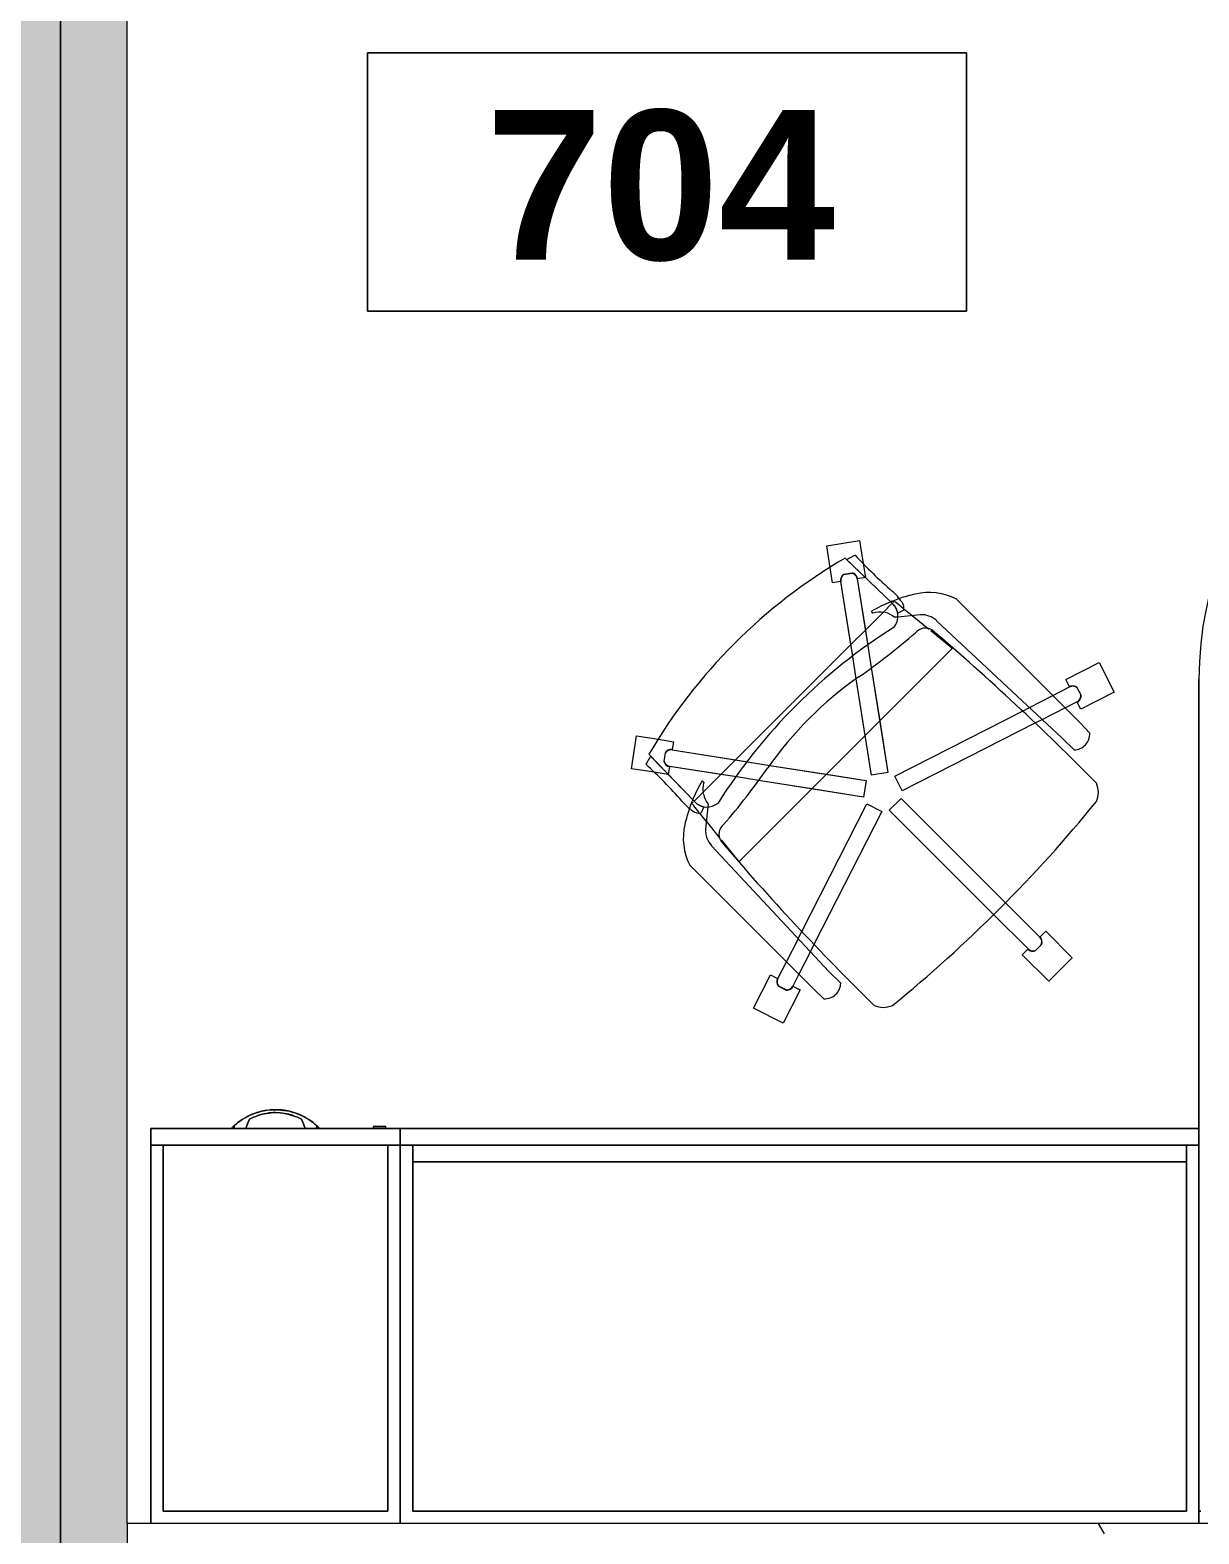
# Model space of a CAD drawing. Header units: inches. Extents: x 587 to 1284, y 1170 to 2052.
# Drawn here: x 655.3 to 725.5, y 1787.6 to 1878 of the extents above; entities that cross this region are included whole.
import ezdxf

# ---------------------------------------------------------------- set-up
doc = ezdxf.new("R2010")
doc.units = ezdxf.units.IN
doc.header["$MEASUREMENT"] = 0
for name, color, linetype, lineweight in [('A-AREA-IDEN', 2, 'Continuous', 9), ('A-DETL', 90, 'Continuous', 9), ('A-DETL-GENF', 92, 'Continuous', 9), ('A-WALL', 113, 'Continuous', 13), ('A-WALL-PATT', 111, 'Continuous', 13), ('I-FURN', 30, 'Continuous', 9), ('I-FURN-PNLS', 30, 'Continuous', 9), ('I-WALL', 2, 'Continuous', 13)]:
    doc.layers.add(name, color=color, linetype=linetype, lineweight=lineweight)
doc.styles.add('Swis721 Lt BT_B', font='', dxfattribs={"height": 9})
doc.styles.get('Swis721 Lt BT_B').set_extended_font_data('Swis721 Lt BT', bold=True)

# ---------------------------------------------------------------- blocks, each defined once
blk = doc.blocks.new('Zira Wksta 12 - Type 1-7446630-Level 07  POWER _ SIGNAL')
at = {"layer": 'I-FURN'}
for p, q in [((-52.013, -41.994), (-50.231, -41.086)), ((-52.013, -41.994), (-50.231, -41.086)), ((-50.231, -41.086), (-49.209, -43.091)), ((-50.231, -41.086), (-49.209, -43.091)), ((-50.991, -43.999), (-52.013, -41.994)), ((-50.991, -43.999), (-52.013, -41.994)), ((-55.839, -50.586), (-48.386, -43.133)), ((-50.046, -43.085), (-50.504, -43.319)), ((-50.046, -43.085), (-50.504, -43.319)), ((-50.493, -43.325), (-50.048, -43.098)), ((-50.493, -43.325), (-50.048, -43.098)), ((-49.655, -43.318), (-49.289, -44.036)), ((-49.655, -43.318), (-49.289, -44.036)), ((-49.209, -43.091), (-49.64, -43.31)), ((-49.209, -43.091), (-49.64, -43.31)), ((-48.386, -43.133), (-47.775, -42.563)), ((-47.475, -44.21), (-54.531, -51.764)), ((-50.561, -43.78), (-50.991, -43.999)), ((-50.561, -43.78), (-50.991, -43.999)), ((-50.032, -44.779), (-50.546, -43.772)), ((-50.032, -44.779), (-50.546, -43.772)), ((-49.289, -44.036), (-48.591, -45.405)), ((-49.289, -44.036), (-48.591, -45.405)), ((-46.768, -43.503), (-47.475, -44.21)), ((-35.858, -45.206), (-34.267, -43.615)), ((-35.858, -45.206), (-34.267, -43.615)), ((-34.267, -43.615), (-32.853, -45.029)), ((-34.267, -43.615), (-32.853, -45.029)), ((-49.318, -46.182), (-50.032, -44.779)), ((-49.318, -46.182), (-50.032, -44.779)), ((-35.517, -45.547), (-35.858, -45.206)), ((-35.517, -45.547), (-35.858, -45.206)), ((-32.853, -45.029), (-34.444, -46.62)), ((-32.853, -45.029), (-34.444, -46.62)), ((-48.591, -45.405), (-48.361, -45.856)), ((-48.591, -45.405), (-48.361, -45.856)), ((-48.361, -45.856), (-44.299, -53.83)), ((-48.361, -45.856), (-44.299, -53.83)), ((-37.604, -47.658), (-35.505, -45.559)), ((-37.604, -47.658), (-35.505, -45.559)), ((-35.063, -45.471), (-34.709, -45.824)), ((-35.063, -45.471), (-34.709, -45.824)), ((-34.697, -45.822), (-35.061, -45.459)), ((-34.697, -45.822), (-35.061, -45.459)), ((-49.098, -46.613), (-49.318, -46.182)), ((-49.098, -46.613), (-49.318, -46.182)), ((-45.19, -54.284), (-49.098, -46.613)), ((-45.19, -54.284), (-49.098, -46.613)), ((-34.798, -46.266), (-36.897, -48.366)), ((-34.798, -46.266), (-36.897, -48.366)), ((-34.444, -46.62), (-34.786, -46.278)), ((-34.444, -46.62), (-34.786, -46.278)), ((-43.847, -53.902), (-37.604, -47.658)), ((-43.847, -53.902), (-37.604, -47.658)), ((-36.897, -48.366), (-43.14, -54.609)), ((-36.897, -48.366), (-43.14, -54.609)), ((-53.941, -52.12), (-52.927, -50.867)), ((-52.927, -50.867), (-52.879, -50.808)), ((-52.876, -50.811), (-48.503, -55.184)), ((-54.842, -53.233), (-54.058, -52.265)), ((-54.058, -52.265), (-54.01, -52.205)), ((-55.248, -53.734), (-54.842, -53.233)), ((-54.894, -52.75), (-54.75, -54.098)), ((-55.711, -54.305), (-55.605, -54.174)), ((-55.598, -54.166), (-55.277, -53.769)), ((-55.158, -53.744), (-54.99, -54.106)), ((-54.75, -54.098), (-54.734, -54.257)), ((-44.299, -53.83), (-45.19, -54.284)), ((-44.299, -53.83), (-45.19, -54.284)), ((-43.14, -54.609), (-43.847, -53.902)), ((-43.14, -54.609), (-43.847, -53.902)), ((-58.298, -57.263), (-55.563, -54.413)), ((-55.563, -54.413), (-58.195, -57.155)), ((-55.629, -54.387), (-55.681, -54.335)), ((-55.033, -54.983), (-55.569, -54.447)), ((-53.967, -56.049), (-55.033, -54.983)), ((-51.71, -55.691), (-45.397, -54.692)), ((-48.503, -55.184), (-45.397, -54.692)), ((-45.397, -54.692), (-45.241, -55.679)), ((-45.397, -54.692), (-45.241, -55.679)), ((-43.522, -55.951), (-43.068, -55.06)), ((-43.522, -55.951), (-43.068, -55.06)), ((-43.068, -55.06), (-35.095, -59.123)), ((-43.068, -55.06), (-35.095, -59.123)), ((-57.972, -56.177), (-57.128, -56.043)), ((-57.972, -56.177), (-57.128, -56.043)), ((-57.128, -56.044), (-57.052, -56.52)), ((-57.128, -56.044), (-57.052, -56.52)), ((-57.05, -56.537), (-53.02, -55.899)), ((-57.05, -56.537), (-53.967, -56.049)), ((-54.986, -55.591), (-55.102, -55.672)), ((-53.967, -56.049), (-53.02, -55.899)), ((-53.093, -56.923), (-53.967, -56.049)), ((-53.02, -55.899), (-51.71, -55.691)), ((-53.02, -55.899), (-51.71, -55.691)), ((-51.71, -55.691), (-48.503, -55.184)), ((-45.241, -55.679), (-51.034, -56.597)), ((-47.629, -56.058), (-51.034, -56.597)), ((-48.503, -55.184), (-47.629, -56.058)), ((-45.241, -55.679), (-47.629, -56.058)), ((-45.835, -61.796), (-44.917, -56.003)), ((-45.296, -58.391), (-44.917, -56.003)), ((-44.917, -56.003), (-43.93, -56.159)), ((-44.917, -56.003), (-43.93, -56.159)), ((-35.851, -59.86), (-43.522, -55.951)), ((-35.851, -59.86), (-43.522, -55.951)), ((-59.35, -56.395), (-57.972, -56.177)), ((-59.35, -56.395), (-57.972, -56.177)), ((-59.037, -58.371), (-59.35, -56.395)), ((-59.037, -58.371), (-59.35, -56.395)), ((-57.392, -56.837), (-57.312, -57.345)), ((-57.392, -56.837), (-57.312, -57.345)), ((-57.303, -57.337), (-57.381, -56.843)), ((-57.303, -57.337), (-57.381, -56.843)), ((-52.373, -56.809), (-56.893, -57.525)), ((-53.093, -56.923), (-56.893, -57.525)), ((-52.373, -56.809), (-53.093, -56.923)), ((-49.584, -60.432), (-53.093, -56.923)), ((-51.034, -56.597), (-52.373, -56.809)), ((-51.034, -56.597), (-52.373, -56.809)), ((-47.593, -56.094), (-45.332, -58.354)), ((-43.93, -56.159), (-44.93, -62.472)), ((-43.93, -56.159), (-44.422, -59.265)), ((-56.891, -57.542), (-56.815, -58.019)), ((-56.891, -57.542), (-56.815, -58.019)), ((-33.448, -58.237), (-32.741, -57.53)), ((-57.709, -58.16), (-59.037, -58.371)), ((-57.709, -58.16), (-59.037, -58.371)), ((-56.815, -58.019), (-57.709, -58.16)), ((-56.815, -58.019), (-57.709, -58.16)), ((-45.835, -61.796), (-45.296, -58.391)), ((-45.296, -58.391), (-44.422, -59.265)), ((-41.002, -65.293), (-33.448, -58.237)), ((-31.802, -58.537), (-32.372, -59.148)), ((-44.422, -59.265), (-44.93, -62.472)), ((-44.422, -59.265), (-40.049, -63.638)), ((-32.372, -59.148), (-39.824, -66.601)), ((-35.095, -59.123), (-34.643, -59.353)), ((-35.095, -59.123), (-34.643, -59.353)), ((-34.643, -59.353), (-33.274, -60.051)), ((-34.643, -59.353), (-33.274, -60.051)), ((-46.161, -63.855), (-49.568, -60.448)), ((-35.421, -60.079), (-35.851, -59.86)), ((-35.421, -60.079), (-35.851, -59.86)), ((-34.018, -60.794), (-35.389, -60.096)), ((-34.018, -60.794), (-35.389, -60.096)), ((-33.274, -60.051), (-32.556, -60.416)), ((-33.274, -60.051), (-32.556, -60.416)), ((-32.549, -60.401), (-32.329, -59.971)), ((-32.549, -60.401), (-32.338, -59.987)), ((-32.338, -59.987), (-32.329, -59.971)), ((-32.329, -59.971), (-30.325, -60.992)), ((-32.329, -59.971), (-30.325, -60.992)), ((-33.01, -61.308), (-34.018, -60.794)), ((-33.01, -61.308), (-34.018, -60.794)), ((-33.237, -61.753), (-33.018, -61.323)), ((-33.237, -61.753), (-33.018, -61.323)), ((-32.336, -60.809), (-32.563, -61.255)), ((-32.336, -60.809), (-32.563, -61.255)), ((-32.557, -61.266), (-32.323, -60.808)), ((-32.557, -61.266), (-32.323, -60.808)), ((-30.325, -60.992), (-31.233, -62.774)), ((-30.325, -60.992), (-31.233, -62.774)), ((-46.047, -63.134), (-45.835, -61.796)), ((-46.047, -63.134), (-45.835, -61.796)), ((-31.233, -62.774), (-33.237, -61.753)), ((-31.233, -62.774), (-33.237, -61.753)), ((-46.763, -67.655), (-46.047, -63.134)), ((-46.161, -63.855), (-46.047, -63.134)), ((-44.93, -62.472), (-45.137, -63.781)), ((-44.93, -62.472), (-45.137, -63.781)), ((-46.763, -67.655), (-46.161, -63.855)), ((-45.287, -64.729), (-46.161, -63.855)), ((-45.137, -63.781), (-45.775, -67.812)), ((-45.137, -63.781), (-45.287, -64.729)), ((-40.105, -63.688), (-41.358, -64.703)), ((-40.046, -63.641), (-40.105, -63.688)), ((-45.287, -64.729), (-45.775, -67.812)), ((-44.221, -65.795), (-45.287, -64.729)), ((-41.503, -64.82), (-42.471, -65.604)), ((-41.444, -64.772), (-41.503, -64.82)), ((-44.911, -65.864), (-44.829, -65.748)), ((-43.686, -66.33), (-44.221, -65.795)), ((-43.495, -65.495), (-43.337, -65.512)), ((-43.344, -65.751), (-42.982, -65.92)), ((-43.337, -65.512), (-41.988, -65.655)), ((-42.486, -65.617), (-42.972, -66.01)), ((-43.651, -66.325), (-46.501, -69.06)), ((-46.394, -68.957), (-43.651, -66.325)), ((-43.573, -66.443), (-43.625, -66.391)), ((-43.412, -66.366), (-43.543, -66.473)), ((-43.008, -66.039), (-43.404, -66.36)), ((-47.399, -68.471), (-47.257, -67.577)), ((-47.399, -68.471), (-47.257, -67.577)), ((-47.257, -67.577), (-46.78, -67.652)), ((-47.257, -67.577), (-46.78, -67.652)), ((-47.609, -69.799), (-47.399, -68.471)), ((-47.609, -69.799), (-47.399, -68.471)), ((-46.583, -68.074), (-46.075, -68.154)), ((-46.583, -68.074), (-46.075, -68.154)), ((-46.081, -68.143), (-46.575, -68.065)), ((-46.081, -68.143), (-46.575, -68.065)), ((-45.759, -67.814), (-45.282, -67.89)), ((-45.759, -67.814), (-45.282, -67.89)), ((-45.281, -67.89), (-45.415, -68.734)), ((-45.281, -67.89), (-45.415, -68.734)), ((-45.415, -68.734), (-45.633, -70.112)), ((-45.415, -68.734), (-45.633, -70.112)), ((-45.633, -70.112), (-47.609, -69.799)), ((-45.633, -70.112), (-47.609, -69.799)), ((-24.173, -89.02), (-24, -89.02)), ((-24.173, -89.02), (-24, -89.02)), ((-24.173, -89.02), (-24, -89.02)), ((-24, -89.013), (-24.167, -89.013)), ((-24, -89.013), (-24.167, -89.013)), ((-24, -89.013), (-24.167, -89.013)), ((-24, -88.848), (-24, -88.843)), ((-24, -88.843), (-24, -88.886)), ((-24, -88.848), (-24, -88.843)), ((-24, -88.843), (-24, -88.846)), ((-24, -88.896), (-24, -88.843)), ((-24, -88.843), (-24, -88.886)), ((-24, -88.846), (-24, -88.886)), ((-24, -88.859), (-24, -88.848)), ((-24, -88.859), (-24, -88.848)), ((-24, -88.896), (-24, -88.859)), ((-24, -88.876), (-24, -88.859)), ((-24, -88.896), (-24, -88.876)), ((-24, -88.886), (-24, -88.952)), ((-24, -88.886), (-24, -88.988)), ((-24, -88.886), (-24, -88.988)), ((-24, -88.988), (-24, -88.896)), ((-24, -88.941), (-24, -88.896)), ((-24, -88.988), (-24, -88.896)), ((-24, -88.988), (-24, -88.941)), ((-24, -88.952), (-24, -88.988)), ((-24, -89.02), (-24, -88.988)), ((-24, -88.988), (-24, -89.013)), ((-24, -89.02), (-24, -88.988)), ((-24, -88.988), (-24, -89.013)), ((-24, -89.02), (-24, -88.988)), ((-24, -88.988), (-24, -89.013)), ((-24, -89.02), (-24, -89.709)), ((-24, -89.361), (-24, -89.02)), ((-24, -89.02), (-24, -89.364)), ((-24, -89.361), (-24, -89.02)), ((-24, -89.02), (-24, -89.709)), ((-24, -89.361), (-24, -89.02)), ((-24, -89.709), (-24, -89.364)), ((-24, -89.364), (-24, -89.709)), ((-24, -89.709), (-24, -89.364)), ((-24, -89.709), (-24, -89.364)), ((-24.281, -89.825), (-24.561, -89.941)), ((-24.561, -89.941), (-24.281, -89.825)), ((-24.561, -89.941), (-24.281, -89.825)), ((-24.561, -89.941), (-24.281, -89.825)), ((-24, -89.709), (-24.281, -89.825)), ((-24.281, -89.825), (-24, -89.709)), ((-24.281, -89.825), (-24, -89.709)), ((-24.281, -89.825), (-24, -89.709)), ((-24.281, -93.175), (-24.561, -93.059)), ((-24.281, -93.175), (-24.561, -93.059)), ((-24.281, -93.175), (-24.561, -93.059)), ((-24, -93.291), (-24.281, -93.175)), ((-24, -93.291), (-24.281, -93.175)), ((-24, -93.291), (-24.281, -93.175)), ((-24, -93.98), (-24.173, -93.98)), ((-24, -93.98), (-24.173, -93.98)), ((-24, -93.98), (-24.173, -93.98)), ((-24.167, -93.987), (-24, -93.987)), ((-24.167, -93.987), (-24, -93.987)), ((-24.167, -93.987), (-24, -93.987)), ((-24, -93.636), (-24, -93.291)), ((-24, -93.291), (-24, -93.636)), ((-24, -93.636), (-24, -93.291)), ((-24, -93.291), (-24, -93.636)), ((-24, -93.636), (-24, -93.291)), ((-24, -93.291), (-24, -93.98)), ((-24, -93.636), (-24, -93.98)), ((-24, -93.636), (-24, -93.98)), ((-24, -93.98), (-24, -93.639)), ((-24, -93.98), (-24, -93.639)), ((-24, -93.98), (-24, -93.639)), ((-24, -94.012), (-24, -93.98)), ((-24, -94.012), (-24, -93.98)), ((-24, -94.012), (-24, -93.98)), ((-24, -93.987), (-24, -94.012)), ((-24, -93.987), (-24, -94.012)), ((-24, -93.987), (-24, -94.012)), ((-24, -94.012), (-24, -94.114)), ((-24, -94.104), (-24, -94.012)), ((-24, -94.012), (-24, -94.048)), ((-24, -94.059), (-24, -94.012)), ((-24, -94.012), (-24, -94.114)), ((-24, -94.104), (-24, -94.012)), ((-24, -94.048), (-24, -94.114)), ((-24, -94.104), (-24, -94.059)), ((-24, -94.124), (-24, -94.104)), ((-24, -94.141), (-24, -94.104)), ((-24, -94.157), (-24, -94.104)), ((-24, -94.114), (-24, -94.145)), ((-24, -94.114), (-24, -94.131)), ((-24, -94.114), (-24, -94.157)), ((-24, -94.152), (-24, -94.124)), ((-24, -94.131), (-24, -94.145)), ((-24, -94.157), (-24, -94.141)), ((-24, -94.145), (-24, -94.154)), ((-24, -94.145), (-24, -94.157)), ((-24, -94.157), (-24, -94.152)), ((-24, -94.154), (-24, -94.157))]:
    blk.add_line(p, q, dxfattribs=at)
at = {"layer": 'I-FURN', "flags": 128}
for points in [[(-24, -89.709), (-24.281, -89.825), (-24.561, -89.941)], [(-24, -89.709), (-24.281, -89.825), (-24.561, -89.941)], [(-24.561, -93.059), (-24.281, -93.175), (-24, -93.291)], [(-24.561, -93.059), (-24.281, -93.175), (-24, -93.291)], [(-24.561, -93.059), (-24.281, -93.175), (-24, -93.291)]]:
    blk.add_lwpolyline(points, dxfattribs=at)
at = {"layer": 'I-FURN'}
for centre, radius, start, end in [((62.792, -151.709), 153.519, 134.47495, 139.52132), ((-44.209, -43.355), 1.314, 65.04325, 114.95675), ((-97.293, -108.055), 84.963, 39.14745, 50.85255), ((-50.201, -43.59), 0.407, 138.16515, 207.83485), ((-50.201, -43.59), 0.407, 138.16515, 166.03303), ((-50.184, -43.588), 0.406, 139.61986, 207), ((-50.184, -43.588), 0.406, 139.61986, 153.09589), ((-50.017, -43.503), 0.406, 40.47603, 94.38014), ((-50.017, -43.503), 0.406, 27, 94.38014), ((-50.005, -43.49), 0.407, 81.90091, 95.83485), ((-50.005, -43.49), 0.407, 26.16515, 95.83485), ((-50.005, -43.49), 0.407, 26.16515, 81.90091), ((-50.017, -43.503), 0.406, 27, 40.47603), ((-47.723, -43.518), 0.956, 0.89014, 93.10986), ((-50.201, -43.59), 0.407, 166.03303, 207.83485), ((-50.184, -43.588), 0.406, 153.09589, 190.20271), ((-50.184, -43.588), 0.406, 190.20271, 193.52397), ((-50.184, -43.588), 0.406, 193.52397, 207), ((-35.225, -45.831), 0.407, 66.16515, 135.83485), ((-35.225, -45.831), 0.407, 66.16515, 135.83485), ((-35.217, -45.847), 0.406, 67.61986, 135), ((-35.217, -45.847), 0.406, 121.52397, 135), ((-35.217, -45.847), 0.406, 115.10004, 121.52397), ((-35.217, -45.847), 0.406, 81.09589, 115.10004), ((-35.217, -45.847), 0.406, 67.61986, 81.09589), ((-35.085, -45.979), 0.406, 315, 22.38014), ((-35.085, -45.979), 0.406, 315, 8.90411), ((-35.069, -45.987), 0.407, 314.16515, 23.83485), ((-35.069, -45.987), 0.407, 314.16515, 355.96697), ((-35.085, -45.979), 0.406, 8.90411, 22.38014), ((-35.069, -45.987), 0.407, 9.90091, 23.83485), ((-35.069, -45.987), 0.407, 355.96697, 9.90091), ((-52.596, -52.226), 3.634, 153.17893, 193.04781), ((-53.509, -52.699), 1.385, 137.80127, 182.10784), ((-53.326, -52.44), 0.763, 149.23375, 230.76625), ((-46.772, -50.876), 9.612, 193.04781, 198.99641), ((-86.254, -81.008), 42.842, 34.97666, 40.76994), ((-53.494, -56.9), 3.739, 125.09358, 139.01435), ((-46.772, -50.876), 9.612, 198.99641, 201.49061), ((-55.291, -54.343), 0.613, 77.54268, 125.09358), ((-54.803, -55.143), 1.054, 50.95537, 136.17861), ((-54.803, -55.143), 1.054, 100.20015, 136.17861), ((-76.847, -36.61), 27.198, 312.48818, 319.01435), ((-46.772, -50.876), 9.612, 201.63933, 202.07299), ((-46.772, -50.876), 9.612, 202.46635, 209.93341), ((-53.671, -55.165), 1.382, 169.01874, 197.94966), ((-53.671, -55.165), 1.382, 140.08783, 167.4248), ((-25.52, -36.282), 33.832, 212.22846, 237.77154), ((-32.593, -54.971), 1.314, 335.04325, 24.95675), ((-140.947, 52.03), 153.519, 310.47868, 315.52505), ((-29.596, -40.361), 33.165, 209.44776, 210.42343), ((-56.995, -56.923), 0.407, 112.09909, 167.83485), ((-56.995, -56.923), 0.407, 139.96697, 167.83485), ((-56.986, -56.938), 0.406, 125.95205, 166.38014), ((-56.986, -56.938), 0.406, 152.90411, 166.38014), ((-56.986, -56.938), 0.406, 125.95205, 152.90411), ((-56.995, -56.923), 0.407, 126.03303, 139.96697), ((-56.995, -56.923), 0.407, 98.16515, 126.03303), ((-56.986, -56.938), 0.406, 99, 125.95205), ((-56.986, -56.938), 0.406, 99, 125.95205), ((-56.995, -56.923), 0.407, 98.16515, 112.09909), ((-32.965, -43.727), 22.194, 214.97666, 235.02334), ((-29.906, -40.669), 32.885, 210.30403, 239.69254), ((-56.96, -57.141), 0.407, 210.16515, 279.83485), ((-56.96, -57.141), 0.407, 210.16515, 265.90091), ((-56.957, -57.124), 0.406, 211.61986, 252.04795), ((-56.957, -57.124), 0.406, 211.61986, 252.04795), ((-56.957, -57.124), 0.406, 252.04795, 279), ((-56.957, -57.124), 0.406, 252.04795, 265.52397), ((-56.957, -57.124), 0.406, 265.52397, 279), ((-56.96, -57.141), 0.407, 265.90091, 279.83485), ((-32.756, -58.485), 0.956, 356.89014, 89.10986), ((-32.741, -60.778), 0.406, 36.04795, 63), ((-32.741, -60.778), 0.406, 355.61986, 63), ((-32.728, -60.766), 0.407, 49.90091, 63.83485), ((-32.728, -60.766), 0.407, 354.16515, 63.83485), ((-32.728, -60.766), 0.407, 354.16515, 49.90091), ((-32.741, -60.778), 0.406, 355.61986, 36.04795), ((-32.828, -60.963), 0.407, 242.16515, 311.83485), ((-32.828, -60.963), 0.407, 242.16515, 270.03303), ((-32.826, -60.946), 0.406, 243, 310.38014), ((-32.826, -60.946), 0.406, 243, 296.90411), ((-32.828, -60.963), 0.407, 270.03303, 311.83485), ((-32.826, -60.946), 0.406, 296.90411, 310.38014), ((-70.246, -97.016), 42.842, 49.23006, 55.02334), ((-44.381, -65.565), 1.054, 313.82139, 39.04463), ((-41.678, -64.088), 0.763, 219.23375, 300.76625), ((-40.114, -57.534), 9.612, 240.06659, 247.7369), ((-44.403, -64.433), 1.382, 252.05034, 266.5158), ((-44.403, -64.433), 1.382, 266.5158, 280.98126), ((-44.403, -64.433), 1.382, 282.5752, 309.91217), ((-44.381, -65.565), 1.054, 313.82139, 349.79985), ((-43.581, -66.052), 0.613, 324.90642, 12.45732), ((-41.937, -64.271), 1.385, 267.89216, 312.19873), ((-40.114, -57.534), 9.612, 247.92701, 248.36067), ((-46.139, -64.255), 3.739, 310.98565, 324.90642), ((-40.114, -57.534), 9.612, 248.50939, 251.00359), ((-40.114, -57.534), 9.612, 251.00359, 256.95219), ((-41.464, -63.358), 3.634, 256.95219, 296.82107), ((-46.379, -67.722), 0.407, 170.16515, 239.83485), ((-46.379, -67.722), 0.407, 170.16515, 184.09909), ((-46.379, -67.722), 0.407, 184.09909, 239.83485), ((-46.362, -67.719), 0.406, 171, 184.47603), ((-46.362, -67.719), 0.406, 171, 224.90411), ((-46.362, -67.719), 0.406, 184.47603, 197.95205), ((-46.177, -67.748), 0.406, 297.09589, 351), ((-25.848, -87.609), 27.198, 130.98565, 137.51182), ((-46.177, -67.748), 0.406, 337.52397, 351), ((-46.362, -67.719), 0.406, 197.95205, 211.42808), ((-46.362, -67.719), 0.406, 211.42808, 238.38014), ((-46.362, -67.719), 0.406, 224.90411, 238.38014), ((-46.177, -67.748), 0.406, 283.61986, 297.09589), ((-46.177, -67.748), 0.406, 283.61986, 297.09589), ((-46.161, -67.756), 0.407, 282.16515, 351.83485), ((-46.161, -67.756), 0.407, 282.16515, 296.09909), ((-46.177, -67.748), 0.406, 297.09589, 337.52397), ((-46.161, -67.756), 0.407, 296.09909, 351.83485), ((-29.599, -40.358), 33.165, 239.57657, 240.55224), ((-21.447, -91.5), 3.685, 137.02895, 137.70289), ((-21.447, -91.5), 3.685, 137.02895, 137.70289), ((-21.447, -91.5), 3.685, 137.02895, 137.70289), ((-21.447, -91.5), 3.685, 137.03852, 137.56704), ((-21.447, -91.5), 3.685, 137.03852, 137.56704), ((-21.447, -91.5), 3.685, 137.03852, 137.56704), ((-21.447, -91.5), 3.685, 222.29711, 222.97105), ((-21.447, -91.5), 3.685, 222.29711, 222.97105), ((-21.447, -91.5), 3.685, 222.29711, 222.97105), ((-21.447, -91.5), 3.685, 222.43296, 222.96148), ((-21.447, -91.5), 3.685, 222.43296, 222.96148), ((-21.447, -91.5), 3.685, 222.43296, 222.96148)]:
    blk.add_arc(centre, radius, start, end, dxfattribs=at)
for points, knots in [([(-24.173, -93.98), (-24.325, -93.813), (-24.599, -93.45), (-24.903, -92.839), (-25.09, -92.181), (-25.174, -91.273), (-25.004, -90.364), (-24.598, -89.55), (-24.325, -89.187), (-24.173, -89.02)], [0, 0, 0, 0, 0.125, 0.25, 0.375, 0.5, 0.75, 0.875, 1, 1, 1, 1]), ([(-24.746, -89.858), (-24.695, -89.756), (-24.53, -89.459), (-24.325, -89.187), (-24.173, -89.02)], [0.8125, 0.8125, 0.8125, 0.8125, 0.875, 1, 1, 1, 1]), ([(-24, -88.843), (-24.001, -88.843), (-24.002, -88.844), (-24.004, -88.847), (-24.007, -88.849), (-24.009, -88.851), (-24.012, -88.855), (-24.016, -88.858), (-24.019, -88.861), (-24.023, -88.865), (-24.027, -88.869), (-24.032, -88.873), (-24.041, -88.882), (-24.048, -88.89), (-24.055, -88.896)], [0, 0, 0, 0, 0.125, 0.1875, 0.25, 0.3125, 0.375, 0.4375, 0.5, 0.5625, 0.625, 0.6875, 0.75, 1, 1, 1, 1]), ([(-24, -88.843), (-24.001, -88.843), (-24.002, -88.844), (-24.004, -88.847), (-24.007, -88.849), (-24.009, -88.851), (-24.012, -88.855), (-24.016, -88.858), (-24.019, -88.861), (-24.023, -88.865), (-24.027, -88.869), (-24.032, -88.873), (-24.041, -88.882), (-24.048, -88.89), (-24.055, -88.896)], [0, 0, 0, 0, 0.125, 0.1875, 0.25, 0.3125, 0.375, 0.4375, 0.5, 0.5625, 0.625, 0.6875, 0.75, 1, 1, 1, 1]), ([(-24, -88.843), (-24.001, -88.843), (-24.002, -88.844), (-24.004, -88.847), (-24.007, -88.849), (-24.009, -88.851), (-24.012, -88.855), (-24.016, -88.858), (-24.019, -88.861), (-24.023, -88.865), (-24.027, -88.869), (-24.032, -88.873), (-24.041, -88.882), (-24.048, -88.89), (-24.055, -88.896)], [0, 0, 0, 0, 0.125, 0.1875, 0.25, 0.3125, 0.375, 0.4375, 0.5, 0.5625, 0.625, 0.6875, 0.75, 1, 1, 1, 1]), ([(-24.045, -88.886), (-24.039, -88.881), (-24.031, -88.873), (-24.021, -88.863), (-24.016, -88.858), (-24.012, -88.854), (-24.009, -88.851), (-24.007, -88.849), (-24.004, -88.847), (-24.003, -88.845), (-24.001, -88.844), (-24, -88.843), (-24, -88.843)], [0, 0, 0, 0, 0.25, 0.375, 0.5, 0.5625, 0.625, 0.6875, 0.75, 0.8125, 0.875, 1, 1, 1, 1]), ([(-24.045, -88.886), (-24.039, -88.881), (-24.031, -88.873), (-24.021, -88.863), (-24.016, -88.858), (-24.012, -88.854), (-24.009, -88.851), (-24.007, -88.849), (-24.004, -88.847), (-24.003, -88.845), (-24.001, -88.844), (-24, -88.843), (-24, -88.843)], [0, 0, 0, 0, 0.25, 0.375, 0.5, 0.5625, 0.625, 0.6875, 0.75, 0.8125, 0.875, 1, 1, 1, 1]), ([(-24.045, -88.886), (-24.039, -88.881), (-24.031, -88.873), (-24.021, -88.863), (-24.016, -88.858), (-24.012, -88.854), (-24.009, -88.851), (-24.007, -88.849), (-24.004, -88.847), (-24.003, -88.845), (-24.001, -88.844), (-24, -88.843), (-24, -88.843)], [0, 0, 0, 0, 0.25, 0.375, 0.5, 0.5625, 0.625, 0.6875, 0.75, 0.8125, 0.875, 1, 1, 1, 1]), ([(-24.173, -93.98), (-24.325, -93.813), (-24.599, -93.45), (-24.903, -92.839), (-25.09, -92.181), (-25.174, -91.273), (-25.027, -90.485), (-24.802, -89.973), (-24.756, -89.878)], [0, 0, 0, 0, 0.125, 0.25, 0.375, 0.5, 0.75, 0.808373, 0.808373, 0.808373, 0.808373]), ([(-25.069, -90.822), (-25.027, -90.599), (-24.931, -90.281), (-24.807, -89.97), (-24.762, -89.874)], [0.625, 0.625, 0.625, 0.625, 0.75, 0.808373, 0.808373, 0.808373, 0.808373]), ([(-24.945, -90.34), (-24.973, -90.425), (-25.009, -90.551), (-25.04, -90.679), (-25.049, -90.72)], [0.28408999, 0.28408999, 0.28408999, 0.28408999, 0.33333333, 0.35626869, 0.35626869, 0.35626869, 0.35626869]), ([(-24.945, -90.34), (-24.973, -90.425), (-25.009, -90.551), (-25.04, -90.679), (-25.049, -90.72)], [0.28408999, 0.28408999, 0.28408999, 0.28408999, 0.33333333, 0.35626869, 0.35626869, 0.35626869, 0.35626869]), ([(-24.945, -90.34), (-24.973, -90.425), (-25.009, -90.551), (-25.04, -90.679), (-25.049, -90.72)], [0.28408999, 0.28408999, 0.28408999, 0.28408999, 0.33333333, 0.35626869, 0.35626869, 0.35626869, 0.35626869]), ([(-24.561, -89.941), (-24.732, -90.259), (-24.91, -90.778), (-24.955, -91.319), (-24.955, -91.5)], [0, 0, 0, 0, 0.3333333, 0.5, 0.5, 0.5, 0.5]), ([(-24.672, -89.717), (-24.727, -89.817), (-24.79, -89.945), (-24.846, -90.076), (-24.856, -90.102)], [0.15929421, 0.15929421, 0.15929421, 0.15929421, 0.22222222, 0.23760808, 0.23760808, 0.23760808, 0.23760808]), ([(-24.672, -89.717), (-24.727, -89.817), (-24.79, -89.945), (-24.846, -90.076), (-24.856, -90.102)], [0.15929421, 0.15929421, 0.15929421, 0.15929421, 0.22222222, 0.23760808, 0.23760808, 0.23760808, 0.23760808]), ([(-24.672, -89.717), (-24.727, -89.817), (-24.79, -89.945), (-24.846, -90.076), (-24.856, -90.102)], [0.15929421, 0.15929421, 0.15929421, 0.15929421, 0.22222222, 0.23760808, 0.23760808, 0.23760808, 0.23760808]), ([(-25.096, -90.982), (-25.106, -91.054), (-25.12, -91.181), (-25.127, -91.308), (-25.128, -91.364)], [0.40506916, 0.40506916, 0.40506916, 0.40506916, 0.44444444, 0.47528072, 0.47528072, 0.47528072, 0.47528072]), ([(-25.096, -90.982), (-25.106, -91.054), (-25.12, -91.181), (-25.127, -91.308), (-25.128, -91.364)], [0.40506916, 0.40506916, 0.40506916, 0.40506916, 0.44444444, 0.47528072, 0.47528072, 0.47528072, 0.47528072]), ([(-25.096, -90.982), (-25.106, -91.054), (-25.12, -91.181), (-25.127, -91.308), (-25.128, -91.364)], [0.40506916, 0.40506916, 0.40506916, 0.40506916, 0.44444444, 0.47528072, 0.47528072, 0.47528072, 0.47528072]), ([(-25.049, -92.28), (-25.04, -92.321), (-25.01, -92.444), (-24.978, -92.568), (-24.954, -92.65)], [0.6437238, 0.6437238, 0.6437238, 0.6437238, 0.66666667, 0.71339073, 0.71339073, 0.71339073, 0.71339073]), ([(-25.049, -92.28), (-25.04, -92.321), (-25.01, -92.444), (-24.978, -92.568), (-24.954, -92.65)], [0.6437238, 0.6437238, 0.6437238, 0.6437238, 0.66666667, 0.71339073, 0.71339073, 0.71339073, 0.71339073]), ([(-25.049, -92.28), (-25.04, -92.321), (-25.01, -92.444), (-24.978, -92.568), (-24.954, -92.65)], [0.6437238, 0.6437238, 0.6437238, 0.6437238, 0.66666667, 0.71339073, 0.71339073, 0.71339073, 0.71339073]), ([(-24.857, -92.898), (-24.808, -93.017), (-24.751, -93.149), (-24.678, -93.27), (-24.671, -93.282)], [0.76237976, 0.76237976, 0.76237976, 0.76237976, 0.83333333, 0.84063549, 0.84063549, 0.84063549, 0.84063549]), ([(-24.857, -92.898), (-24.808, -93.017), (-24.751, -93.149), (-24.678, -93.27), (-24.671, -93.282)], [0.76237976, 0.76237976, 0.76237976, 0.76237976, 0.83333333, 0.84063549, 0.84063549, 0.84063549, 0.84063549]), ([(-24.857, -92.898), (-24.808, -93.017), (-24.751, -93.149), (-24.678, -93.27), (-24.671, -93.282)], [0.76237976, 0.76237976, 0.76237976, 0.76237976, 0.83333333, 0.84063549, 0.84063549, 0.84063549, 0.84063549]), ([(-24.055, -94.104), (-24.048, -94.11), (-24.039, -94.119), (-24.029, -94.129), (-24.023, -94.135), (-24.019, -94.139), (-24.016, -94.142), (-24.012, -94.145), (-24.009, -94.149), (-24.007, -94.151), (-24.004, -94.153), (-24.002, -94.156), (-24.001, -94.157), (-24, -94.157)], [0, 0, 0, 0, 0.25, 0.375, 0.4375, 0.5, 0.5625, 0.625, 0.6875, 0.75, 0.8125, 0.875, 1, 1, 1, 1]), ([(-24.055, -94.104), (-24.048, -94.11), (-24.039, -94.119), (-24.029, -94.129), (-24.023, -94.135), (-24.019, -94.139), (-24.016, -94.142), (-24.012, -94.145), (-24.009, -94.149), (-24.007, -94.151), (-24.004, -94.153), (-24.002, -94.156), (-24.001, -94.157), (-24, -94.157)], [0, 0, 0, 0, 0.25, 0.375, 0.4375, 0.5, 0.5625, 0.625, 0.6875, 0.75, 0.8125, 0.875, 1, 1, 1, 1]), ([(-24.055, -94.104), (-24.048, -94.11), (-24.039, -94.119), (-24.029, -94.129), (-24.023, -94.135), (-24.019, -94.139), (-24.016, -94.142), (-24.012, -94.145), (-24.009, -94.149), (-24.007, -94.151), (-24.004, -94.153), (-24.002, -94.156), (-24.001, -94.157), (-24, -94.157)], [0, 0, 0, 0, 0.25, 0.375, 0.4375, 0.5, 0.5625, 0.625, 0.6875, 0.75, 0.8125, 0.875, 1, 1, 1, 1]), ([(-24, -94.157), (-24, -94.157), (-24.001, -94.156), (-24.003, -94.155), (-24.004, -94.153), (-24.007, -94.151), (-24.009, -94.149), (-24.012, -94.146), (-24.015, -94.143), (-24.018, -94.14), (-24.021, -94.137), (-24.025, -94.133), (-24.032, -94.126), (-24.039, -94.119), (-24.045, -94.114)], [0, 0, 0, 0, 0.125, 0.1875, 0.25, 0.3125, 0.375, 0.4375, 0.5, 0.5625, 0.625, 0.6875, 0.75, 1, 1, 1, 1]), ([(-24, -94.157), (-24, -94.157), (-24.001, -94.156), (-24.003, -94.155), (-24.004, -94.153), (-24.007, -94.151), (-24.009, -94.149), (-24.012, -94.146), (-24.015, -94.143), (-24.018, -94.14), (-24.021, -94.137), (-24.025, -94.133), (-24.032, -94.126), (-24.039, -94.119), (-24.045, -94.114)], [0, 0, 0, 0, 0.125, 0.1875, 0.25, 0.3125, 0.375, 0.4375, 0.5, 0.5625, 0.625, 0.6875, 0.75, 1, 1, 1, 1]), ([(-24, -94.157), (-24, -94.157), (-24.001, -94.156), (-24.003, -94.155), (-24.004, -94.153), (-24.007, -94.151), (-24.009, -94.149), (-24.012, -94.146), (-24.015, -94.143), (-24.018, -94.14), (-24.021, -94.137), (-24.025, -94.133), (-24.032, -94.126), (-24.039, -94.119), (-24.045, -94.114)], [0, 0, 0, 0, 0.125, 0.1875, 0.25, 0.3125, 0.375, 0.4375, 0.5, 0.5625, 0.625, 0.6875, 0.75, 1, 1, 1, 1])]:
    blk.add_open_spline(points, degree=3, knots=knots, dxfattribs=at)
for points in [[(-24.581, -89.561), (-24.462, -89.369), (-24.325, -89.187), (-24.173, -89.02)], [(-24.167, -89.013), (-24.303, -89.162), (-24.427, -89.322), (-24.537, -89.492)], [(-24.167, -89.013), (-24.303, -89.162), (-24.427, -89.322), (-24.537, -89.492)], [(-24.167, -89.013), (-24.303, -89.162), (-24.427, -89.322), (-24.537, -89.492)], [(-24.055, -88.896), (-24.069, -88.911), (-24.099, -88.941), (-24.129, -88.972), (-24.144, -88.988)], [(-24.055, -88.896), (-24.069, -88.911), (-24.099, -88.941), (-24.129, -88.972), (-24.144, -88.988)], [(-24.055, -88.896), (-24.069, -88.911), (-24.099, -88.941), (-24.129, -88.972), (-24.144, -88.988)], [(-24.143, -88.988), (-24.132, -88.976), (-24.11, -88.953), (-24.077, -88.918), (-24.055, -88.897), (-24.045, -88.886)], [(-24.143, -88.988), (-24.132, -88.976), (-24.11, -88.953), (-24.077, -88.918), (-24.055, -88.897), (-24.045, -88.886)], [(-24.143, -88.988), (-24.132, -88.976), (-24.11, -88.953), (-24.077, -88.918), (-24.055, -88.897), (-24.045, -88.886)], [(-24.561, -89.941), (-24.732, -90.259), (-24.969, -90.951), (-24.969, -92.05), (-24.732, -92.742), (-24.561, -93.059)], [(-24.561, -89.941), (-24.732, -90.259), (-24.969, -90.951), (-24.969, -92.05), (-24.732, -92.742), (-24.561, -93.059)], [(-24.894, -90.198), (-24.912, -90.245), (-24.929, -90.292), (-24.944, -90.34)], [(-24.894, -90.198), (-24.912, -90.245), (-24.929, -90.292), (-24.944, -90.34)], [(-24.894, -90.198), (-24.912, -90.245), (-24.929, -90.292), (-24.944, -90.34)], [(-24.856, -90.102), (-24.867, -90.127), (-24.877, -90.153), (-24.887, -90.179)], [(-24.856, -90.102), (-24.867, -90.127), (-24.877, -90.153), (-24.887, -90.179)], [(-24.856, -90.102), (-24.867, -90.127), (-24.877, -90.153), (-24.887, -90.179)], [(-24.778, -90.436), (-24.719, -90.266), (-24.647, -90.1), (-24.561, -89.941)], [(-24.778, -90.436), (-24.719, -90.266), (-24.647, -90.1), (-24.561, -89.941)], [(-24.778, -90.436), (-24.719, -90.266), (-24.647, -90.1), (-24.561, -89.941)], [(-24.746, -89.858), (-24.695, -89.756), (-24.643, -89.655), (-24.581, -89.561)], [(-24.586, -89.569), (-24.616, -89.618), (-24.644, -89.667), (-24.672, -89.717)], [(-24.586, -89.569), (-24.616, -89.618), (-24.644, -89.667), (-24.672, -89.717)], [(-24.586, -89.569), (-24.616, -89.618), (-24.644, -89.667), (-24.672, -89.717)], [(-24.883, -92.831), (-24.965, -92.62), (-25.089, -92.182), (-25.157, -91.498), (-25.104, -91.049), (-25.06, -90.827)], [(-25.075, -90.856), (-25.083, -90.898), (-25.09, -90.94), (-25.096, -90.983)], [(-25.075, -90.856), (-25.083, -90.898), (-25.09, -90.94), (-25.096, -90.983)], [(-25.075, -90.856), (-25.083, -90.898), (-25.09, -90.94), (-25.096, -90.983)], [(-25.049, -90.72), (-25.056, -90.756), (-25.064, -90.793), (-25.071, -90.829)], [(-25.049, -90.72), (-25.056, -90.756), (-25.064, -90.793), (-25.071, -90.829)], [(-25.049, -90.72), (-25.056, -90.756), (-25.064, -90.793), (-25.071, -90.829)], [(-24.955, -91.5), (-24.955, -91.319), (-24.949, -91.136), (-24.91, -90.961)], [(-24.955, -91.5), (-24.955, -91.319), (-24.949, -91.136), (-24.91, -90.961)], [(-24.955, -91.5), (-24.955, -91.319), (-24.949, -91.136), (-24.91, -90.961)], [(-24.91, -90.961), (-24.881, -90.783), (-24.822, -90.613), (-24.757, -90.445)], [(-24.91, -90.961), (-24.881, -90.783), (-24.822, -90.613), (-24.757, -90.445)], [(-24.91, -90.961), (-24.881, -90.783), (-24.822, -90.613), (-24.757, -90.445)], [(-25.129, -91.365), (-25.133, -91.455), (-25.132, -91.545), (-25.127, -91.634)], [(-25.129, -91.365), (-25.133, -91.455), (-25.132, -91.545), (-25.127, -91.634)], [(-25.129, -91.365), (-25.133, -91.455), (-25.132, -91.545), (-25.127, -91.634)], [(-25.129, -91.635), (-25.125, -91.763), (-25.111, -91.89), (-25.092, -92.016)], [(-25.129, -91.635), (-25.125, -91.763), (-25.111, -91.89), (-25.092, -92.016)], [(-25.129, -91.635), (-25.125, -91.763), (-25.111, -91.89), (-25.092, -92.016)], [(-25.095, -92.017), (-25.089, -92.06), (-25.082, -92.102), (-25.075, -92.144)], [(-25.095, -92.017), (-25.089, -92.06), (-25.082, -92.102), (-25.075, -92.144)], [(-25.095, -92.017), (-25.089, -92.06), (-25.082, -92.102), (-25.075, -92.144)], [(-25.07, -92.17), (-25.064, -92.207), (-25.056, -92.243), (-25.048, -92.28)], [(-25.07, -92.17), (-25.064, -92.207), (-25.056, -92.243), (-25.048, -92.28)], [(-25.07, -92.17), (-25.064, -92.207), (-25.056, -92.243), (-25.048, -92.28)], [(-24.91, -92.039), (-24.94, -91.861), (-24.965, -91.678), (-24.971, -91.496)], [(-24.91, -92.039), (-24.94, -91.861), (-24.965, -91.678), (-24.971, -91.496)], [(-24.91, -92.039), (-24.94, -91.861), (-24.965, -91.678), (-24.971, -91.496)], [(-24.955, -91.5), (-24.955, -91.681), (-24.949, -91.865), (-24.91, -92.039)], [(-24.778, -92.564), (-24.836, -92.393), (-24.875, -92.218), (-24.91, -92.039)], [(-24.91, -92.039), (-24.851, -92.396), (-24.732, -92.742), (-24.561, -93.059)], [(-24.778, -92.564), (-24.836, -92.393), (-24.875, -92.218), (-24.91, -92.039)], [(-24.778, -92.564), (-24.836, -92.393), (-24.875, -92.218), (-24.91, -92.039)], [(-24.945, -92.66), (-24.929, -92.708), (-24.913, -92.755), (-24.896, -92.803)], [(-24.945, -92.66), (-24.929, -92.708), (-24.913, -92.755), (-24.896, -92.803)], [(-24.945, -92.66), (-24.929, -92.708), (-24.913, -92.755), (-24.896, -92.803)], [(-24.887, -92.821), (-24.877, -92.847), (-24.867, -92.872), (-24.857, -92.898)], [(-24.887, -92.821), (-24.877, -92.847), (-24.867, -92.872), (-24.857, -92.898)], [(-24.887, -92.821), (-24.877, -92.847), (-24.867, -92.872), (-24.857, -92.898)], [(-24.173, -93.98), (-24.325, -93.813), (-24.599, -93.45), (-24.801, -93.043), (-24.883, -92.831)], [(-24.561, -93.059), (-24.647, -92.9), (-24.719, -92.734), (-24.778, -92.564)], [(-24.561, -93.059), (-24.647, -92.9), (-24.719, -92.734), (-24.778, -92.564)], [(-24.561, -93.059), (-24.647, -92.9), (-24.719, -92.734), (-24.778, -92.564)], [(-24.672, -93.283), (-24.645, -93.333), (-24.614, -93.381), (-24.582, -93.428)], [(-24.672, -93.283), (-24.645, -93.333), (-24.614, -93.381), (-24.582, -93.428)], [(-24.672, -93.283), (-24.645, -93.333), (-24.614, -93.381), (-24.582, -93.428)], [(-24.537, -93.508), (-24.427, -93.678), (-24.303, -93.838), (-24.167, -93.987)], [(-24.537, -93.508), (-24.427, -93.678), (-24.303, -93.838), (-24.167, -93.987)], [(-24.537, -93.508), (-24.427, -93.678), (-24.303, -93.838), (-24.167, -93.987)], [(-24.144, -94.012), (-24.129, -94.028), (-24.099, -94.059), (-24.069, -94.089), (-24.055, -94.104)], [(-24.144, -94.012), (-24.129, -94.028), (-24.099, -94.059), (-24.069, -94.089), (-24.055, -94.104)], [(-24.144, -94.012), (-24.129, -94.028), (-24.099, -94.059), (-24.069, -94.089), (-24.055, -94.104)], [(-24.045, -94.114), (-24.055, -94.103), (-24.077, -94.082), (-24.11, -94.047), (-24.132, -94.024), (-24.143, -94.012)], [(-24.045, -94.114), (-24.055, -94.103), (-24.077, -94.082), (-24.11, -94.047), (-24.132, -94.024), (-24.143, -94.012)], [(-24.045, -94.114), (-24.055, -94.103), (-24.077, -94.082), (-24.11, -94.047), (-24.132, -94.024), (-24.143, -94.012)]]:
    blk.add_open_spline(points, degree=3, dxfattribs=at)
at = {"layer": 'I-FURN-PNLS'}
for p, q in [((-0.25, -36), (-51, -36)), ((-0.25, -36), (-51, -36)), ((-51, -36), (-0.25, -36)), ((-51, -36), (-24, -36)), ((-0.25, -36), (-24, -36)), ((-24, -36), (-24, -84)), ((-24, -36), (-24, -84)), ((-0.25, -36), (-24, -36)), ((-24, -36), (-0.25, -36)), ((-24, -84), (-24, -36)), ((-24, -36), (-24, -84)), ((-23, -36), (-24, -36)), ((-24, -36), (-23, -36)), ((-24, -84), (-24, -36)), ((-24, -36), (-0.25, -36)), ((-23, -36.75), (-23, -36)), ((-23, -36), (-23, -36.75)), ((-0.25, -36), (-23, -36)), ((-23, -36), (-23, -36.75)), ((-23, -36.75), (-23, -36)), ((-23, -36), (-1, -36)), ((-1, -35.877), (-1, -36)), ((-1, -36), (-1, -35.877)), ((-1, -36), (-0.25, -36)), ((-1, -36), (-0.25, -36)), ((-0.25, -36), (-1, -36)), ((-23, -36.75), (-23, -83.25)), ((-23, -83.25), (-23, -36.75)), ((-22, -36.75), (-23, -36.75)), ((-23, -36.75), (-22, -36.75)), ((-23, -36.75), (-23, -83.25)), ((-1, -36.75), (-23, -36.75)), ((-23, -36.75), (-1, -36.75)), ((-23, -83.25), (-23, -36.75)), ((-23, -83.25), (-23, -36.75)), ((-23, -36.75), (-23, -83.25)), ((-23, -36.75), (-1, -36.75)), ((-1, -36.75), (-23, -36.75)), ((-22, -36.75), (-22, -83.25)), ((-22, -83.25), (-22, -36.75)), ((-1, -36.75), (-22, -36.75)), ((-22, -36.75), (-1, -36.75)), ((-22, -36.75), (-22, -83.25)), ((-22, -83.25), (-22, -36.75)), ((-1, -36.75), (-1, -83.25)), ((-1, -83.25), (-1, -36.75)), ((-1, -83.25), (-1, -36.75)), ((-1, -36.75), (-1, -83.25)), ((-1, -36.75), (-1, -83.25)), ((-1, -83.25), (-1, -36.75)), ((-0.25, -84), (-24, -84)), ((-24, -84), (-24, -99)), ((-24, -84), (-24, -99)), ((-0.25, -84), (-24, -84)), ((-24, -84), (-0.25, -84)), ((-24, -99), (-24, -84)), ((-24, -84), (-24, -89.02)), ((-24, -99), (-24, -84)), ((-23, -84), (-24, -84)), ((-24, -84), (-23, -84)), ((-24, -84), (-24, -84.985)), ((-24, -89.02), (-24, -84)), ((-24, -84), (-24, -89.02)), ((-24, -89.02), (-24, -84)), ((-23, -84), (-24, -84)), ((-24, -84), (-23, -84)), ((-23, -84), (-24, -84)), ((-24, -84), (-23, -84)), ((-24, -84), (-24, -84.985)), ((-23, -84), (-24, -84)), ((-24, -84), (-23, -84)), ((-24, -84.985), (-24, -84)), ((-24, -84), (-0.25, -84)), ((-24, -84), (-0.25, -84)), ((-0.25, -84), (-24, -84)), ((-24, -84), (-23, -84)), ((-23, -84), (-24, -84)), ((-23, -83.25), (-22, -83.25)), ((-23, -83.25), (-22, -83.25)), ((-23, -83.25), (-1, -83.25)), ((-1, -83.25), (-23, -83.25)), ((-23, -84), (-23, -83.25)), ((-23, -83.25), (-23, -84)), ((-1, -83.25), (-23, -83.25)), ((-23, -83.25), (-23, -84)), ((-23, -84), (-23, -83.25)), ((-23, -83.25), (-1, -83.25)), ((-23, -84), (-23, -99)), ((-23, -84.75), (-23, -84)), ((-23, -84), (-23, -84.75)), ((-23, -84.75), (-23, -84)), ((-23, -84), (-23, -84.75)), ((-23, -84.75), (-23, -84)), ((-23, -84.75), (-23, -84)), ((-23, -84), (-23, -99)), ((-0.25, -84), (-23, -84)), ((-23, -84), (-23, -84.75)), ((-23, -84.75), (-23, -84)), ((-23, -84), (-0.25, -84)), ((-23, -84), (-0.25, -84)), ((-0.25, -84), (-23, -84)), ((-22, -83.25), (-1, -83.25)), ((-22, -83.25), (-1, -83.25)), ((-24, -84.875), (-24.125, -84.875)), ((-24.125, -85.625), (-24.125, -84.875)), ((-24.125, -84.875), (-24.125, -84.985)), ((-24.125, -84.985), (-24.125, -85.25)), ((-24, -84.985), (-24, -84.875)), ((-24, -84.875), (-24, -85.625)), ((-24, -84.985), (-24, -85.515)), ((-24, -84.985), (-24, -85.515)), ((-24, -85.515), (-24, -84.985)), ((-24, -85.515), (-24, -84.985)), ((-1, -84.75), (-23, -84.75)), ((-23, -84.75), (-23, -98.25)), ((-23, -98.25), (-23, -84.75)), ((-23, -84.75), (-1, -84.75)), ((-23, -98.25), (-23, -84.75)), ((-23, -84.75), (-23, -98.25)), ((-23, -98.25), (-23, -84.75)), ((-23, -84.75), (-23, -98.25)), ((-23, -98.25), (-23, -84.75)), ((-23, -98.25), (-23, -84.75)), ((-23, -84.75), (-1, -84.75)), ((-1, -84.75), (-23, -84.75)), ((-1, -98.25), (-1, -84.75)), ((-1, -84.75), (-1, -98.25)), ((-1, -84.75), (-1, -98.25)), ((-1, -98.25), (-1, -84.75)), ((-24.125, -85.25), (-24.125, -85.515)), ((-24.125, -85.515), (-24.125, -85.625)), ((-24.125, -85.625), (-24, -85.625)), ((-24, -85.515), (-24, -89.02)), ((-24, -85.515), (-24, -89.02)), ((-24, -89.02), (-24, -85.515)), ((-24, -85.625), (-24, -85.515)), ((-24, -89.02), (-24, -89.709)), ((-24, -89.02), (-24, -89.709)), ((-24, -89.709), (-24, -89.02)), ((-24, -89.02), (-24, -89.709)), ((-24, -89.709), (-24, -89.02)), ((-24, -89.02), (-24, -89.709)), ((-24, -89.709), (-24, -89.02)), ((-24, -89.709), (-24, -93.291)), ((-24, -89.709), (-24, -93.291)), ((-24, -93.291), (-24, -89.709)), ((-24, -89.709), (-24, -93.291)), ((-24, -93.291), (-24, -89.709)), ((-24, -89.709), (-24, -93.291)), ((-24, -93.291), (-24, -89.709)), ((-24, -93.291), (-24, -93.98)), ((-24, -93.291), (-24, -93.98)), ((-24, -93.98), (-24, -93.291)), ((-24, -93.291), (-24, -93.98)), ((-24, -93.98), (-24, -93.291)), ((-24, -93.291), (-24, -93.98)), ((-24, -93.98), (-24, -93.291)), ((-24, -93.98), (-24, -99)), ((-24, -93.98), (-24, -99)), ((-24, -99), (-24, -93.98)), ((-24, -93.98), (-24, -99)), ((-24, -99), (-24, -93.98)), ((-24, -93.98), (-24, -99)), ((-24, -99), (-24, -93.98)), ((-23, -98.25), (-1, -98.25)), ((-1, -98.25), (-23, -98.25)), ((-23, -99), (-23, -98.25)), ((-23, -98.25), (-23, -99)), ((-23, -99), (-23, -98.25)), ((-23, -98.25), (-23, -99)), ((-23, -99), (-23, -98.25)), ((-23, -99), (-23, -98.25)), ((-1, -98.25), (-23, -98.25)), ((-23, -98.25), (-23, -99)), ((-23, -99), (-23, -98.25)), ((-23, -98.25), (-1, -98.25)), ((-24, -99), (-0.25, -99)), ((-24, -99), (-0.25, -99)), ((-0.25, -99), (-24, -99)), ((-24, -99), (-23, -99)), ((-24, -99), (-23, -99)), ((-24, -99), (-23, -99)), ((-24, -99), (-23, -99)), ((-24, -99), (-23, -99)), ((-24, -99), (-23, -99)), ((-24, -99), (-23, -99)), ((-23, -99), (-24, -99)), ((-23, -99), (-0.25, -99)), ((-0.25, -99), (-23, -99))]:
    blk.add_line(p, q, dxfattribs=at)
blk.add_arc((-51, -15), 21, 90, 270, dxfattribs=at)
blk.add_arc((-51, -15), 21, 90, 270, dxfattribs=at)
blk = doc.blocks.new('Room Tag - Room Name and Number-3379422-Level 07  POWER _ SIGNAL')
at = {"layer": 'A-AREA-IDEN'}
for p, q in [((-0.18806, -0.16357), (-0.18806, -0.00182)), ((-0.18806, -0.00182), (0.18694, -0.00182)), ((0.18694, -0.00182), (-0.18806, -0.00182)), ((-0.18806, -0.00182), (-0.18806, -0.16357)), ((0.18694, -0.00182), (0.18694, -0.16357)), ((0.18694, -0.16357), (0.18694, -0.00182)), ((0.18694, -0.16357), (-0.18806, -0.16357)), ((-0.18806, -0.16357), (0.18694, -0.16357))]:
    blk.add_line(p, q, dxfattribs=at)

msp = doc.modelspace()

# ---------------------------------------------------------------- hatches: boundary and pattern name
at = {"layer": 'A-DETL-GENF'}
h = msp.add_hatch(color=9, dxfattribs=at)
h.paths.add_polyline_path([(655.332, 1170.395), (762.111, 1170.395), (762.111, 1234.899), (657.093, 1234.899), (657.093, 1243.274), (656.343, 1243.274), (656.343, 1244.774), (657.093, 1244.774), (657.075, 1281.024), (656.343, 1281.024), (656.343, 1282.524), (657.093, 1282.524), (657.09, 2035.5), (587.227, 2035.5), (587.227, 1170.395), (637.872, 1170.395)], flags=0)
h.paths.add_polyline_path([(861.938, 1170.395), (861.938, 1234.5), (838, 1234.5), (838, 1170.395)], flags=0)
h.paths.add_polyline_path([(1244.438, 1170.395), (1283.883, 1170.395), (1283.883, 1199), (1269.625, 1199), (1269.625, 1191.469), (1264.625, 1191.469), (1264.625, 1199), (1248, 1199), (1248, 1191.469), (1243, 1191.469), (1243, 1216), (1103, 1216), (1103, 1191.75), (1098, 1191.75), (1098, 1215.5), (1042, 1215.5), (1042, 1170.395), (1243, 1170.395)], flags=0)
h.paths.add_polyline_path([(867.438, 1170.395), (1036, 1170.395), (1036, 1234.5), (867.438, 1234.5), (867.438, 1220.946)], flags=0)
h.paths.add_polyline_path([(1248, 1202.5), (1283.883, 1202.5), (1283.883, 1234.5), (1248, 1234.5), (1248, 1232), (1247.938, 1232), (1247.938, 1216), (1248, 1216)], flags=0)
h.paths.add_polyline_path([(1101.563, 1219.5), (1244.438, 1219.5), (1244.438, 1232), (1098, 1232), (1098, 1234.5), (1042, 1234.5), (1042, 1223.5), (1098.063, 1223.5), (1098.063, 1231.75), (1101.563, 1231.75), (1101.563, 1220)], flags=0)
h.paths.add_polyline_path([(1153.26, 1305.78), (1283.883, 1305.78), (1283.883, 1348.53), (1238.5, 1348.53), (1238.5, 1352.53), (1283.883, 1352.53), (1283.883, 1754), (1133, 1754), (1133, 1352.53), (1200, 1352.53), (1200, 1348.53), (1133, 1348.53), (1133, 1305.78)], flags=0)
h.paths.add_polyline_path([(1205.125, 1757.5), (1283.883, 1757.5), (1283.883, 1978.382), (1282.892, 1979.373), (1283.245, 1979.705), (1283.4, 1979.611), (1283.635, 1979.609), (1283.702, 1979.638), (1283.644, 1979.626), (1283.497, 1979.62), (1283.342, 1979.667), (1283.222, 1979.75), (1274.903, 1988.069), (1275.61, 1988.776), (1283.883, 1980.503), (1283.883, 1993.406), (1275.682, 1989.227), (1275.228, 1990.118), (1283.883, 1994.529), (1283.883, 2035.5), (1205, 2035.5), (1205, 1829.314), (1279, 1829.314), (1279, 1828.814), (1205, 1828.818), (1205, 1757.5)], flags=0)
h.paths.add_polyline_path([(1274.088, 1894.651), (1274.088, 1894.652), (1274.75, 1894.652)], flags=0)
h.paths.add_polyline_path([(1268.519, 1975.253), (1266.737, 1976.161), (1267.759, 1978.166), (1268.186, 1977.939), (1268.147, 1977.715), (1268.204, 1977.545), (1268.258, 1977.479), (1268.704, 1977.252), (1268.935, 1977.3), (1269.056, 1977.395), (1269.133, 1977.466), (1269.541, 1977.258), (1268.704, 1975.616)], flags=0)
h.paths.add_polyline_path([(1268.702, 1977.265), (1268.241, 1977.522), (1268.171, 1977.726), (1268.204, 1977.939), (1273.56, 1988.451), (1274.451, 1987.997), (1268.984, 1977.352), (1268.898, 1977.32), (1268.704, 1977.265)], flags=0)
h.paths.add_polyline_path([(1273.353, 1988.859), (1261.562, 1990.761), (1261.49, 1990.828), (1261.369, 1991.01), (1261.498, 1991.543), (1261.7, 1991.68), (1261.935, 1991.679), (1273.509, 1989.846)], flags=0)
h.paths.add_polyline_path([(1273.833, 1990.17), (1271.995, 2001.979), (1272.044, 2002.065), (1272.232, 2002.241), (1272.701, 2002.289), (1272.918, 2002.116), (1272.998, 2001.832), (1274.82, 1990.326)], flags=0)
h.paths.add_polyline_path([(1261.622, 1990.21), (1259.4, 1990.562), (1259.713, 1992.538), (1261.935, 1992.186), (1261.857, 1991.709), (1261.658, 1991.692), (1261.498, 1991.591), (1261.437, 1991.504), (1261.385, 1990.925), (1261.447, 1990.825), (1261.636, 1990.704), (1261.694, 1990.662), (1261.622, 1990.211)], flags=0)
h.paths.add_polyline_path([(1271.493, 2001.744), (1271.141, 2003.966), (1273.117, 2004.279), (1273.468, 2002.057), (1272.991, 2001.981), (1272.918, 2002.163), (1272.753, 2002.294), (1272.6, 2002.309), (1272.116, 2002.202), (1272.026, 2002.104), (1271.965, 2001.918), (1271.945, 2001.816)], flags=0)
at = {"layer": 'A-WALL-PATT', "lineweight": 9}
h = msp.add_hatch(color=7, dxfattribs=at)
h.paths.add_polyline_path([(657.093, 1234.899), (661.093, 1234.899), (661.093, 1243.649), (657.093, 1243.649)], flags=0)
h.paths.add_polyline_path([(657.093, 1282.149), (661.093, 1282.149), (661.093, 2035.429), (657.093, 2035.429), (657.093, 1283.959)], flags=0)
h = msp.add_hatch(dxfattribs=at)
h.set_pattern_fill('FP_1', color=256, style=0, pattern_type=2)
h.set_pattern_definition([(0, (0, 0), (30.72, 7.68), [1.267, -21.773, 1.267, -21.773, -122.88]), (0, (0, 0), (30.72, 7.68), [-46.08, 1.267, -44.813, 1.267, -21.773, -53.76]), (0, (0, 0), (30.72, 7.68), [-115.2, 1.267, -14.093, 1.267, -37.133]), (120, (11.52, 3.84), (-22.011075, 22.7643), [1.267, -21.773, 1.267, -21.773, -122.88]), (120, (11.52, 3.84), (-22.011075, 22.7643), [-46.08, 1.267, -44.813, 1.267, -21.773, -53.76]), (120, (11.52, 3.84), (-22.011075, 22.7643), [-115.2, 1.267, -14.093, 1.267, -37.133]), (240, (15.36, 19.2), (-8.708925, -30.4443), [1.267, -21.773, 1.267, -21.773, -122.88]), (240, (15.36, 19.2), (-8.708925, -30.4443), [-46.08, 1.267, -44.813, 1.267, -21.773, -53.76]), (240, (15.36, 19.2), (-8.708925, -30.4443), [-115.2, 1.267, -14.093, 1.267, -37.133])])
h.paths.add_polyline_path([(661.093, 1787.625), (825.5, 1787.625), (825.5, 1788.25), (661.093, 1788.25)], flags=0)

# ---------------------------------------------------------------- linework, layer by layer
at = {"layer": 'A-DETL'}
msp.add_line((657.093, 1234.899), (657.093, 2035.5), dxfattribs=at)
at = {"layer": 'A-WALL', "color": 8, "lineweight": 20}
for p, q in [((657.093, 2035.429), (657.093, 1282.149)), ((661.093, 1788.25), (661.093, 1909.063))]:
    msp.add_line(p, q, dxfattribs=at)
at = {"layer": 'A-WALL'}
msp.add_line((661.093, 1788.25), (661.093, 1784.5), dxfattribs=at)
at = {"layer": 'I-WALL'}
msp.add_line((825.5, 1788.25), (661.093, 1788.25), dxfattribs=at)

# ---------------------------------------------------------------- block references
at = {"layer": 'A-AREA-IDEN', "xscale": 95.99999999999994, "yscale": 95.99999999999994, "zscale": 95.99999999999994}
msp.add_blockref('Room Tag - Room Name and Number-3379422-Level 07  POWER _ SIGNAL', (693.587, 1876.854), dxfattribs=at)
at = {"layer": 'I-FURN', "rotation": 269.9999999999998}
msp.add_blockref('Zira Wksta 12 - Type 1-7446630-Level 07  POWER _ SIGNAL', (761.51, 1788), dxfattribs=at)

# ---------------------------------------------------------------- texts
at = {"layer": 'A-AREA-IDEN', "insert": (682.672, 1873.233), "char_height": 9, "width": 25.452, "attachment_point": 1, "style": 'Swis721 Lt BT_B'}
msp.add_mtext('704', dxfattribs=at)

doc.saveas('drawing.dxf')
